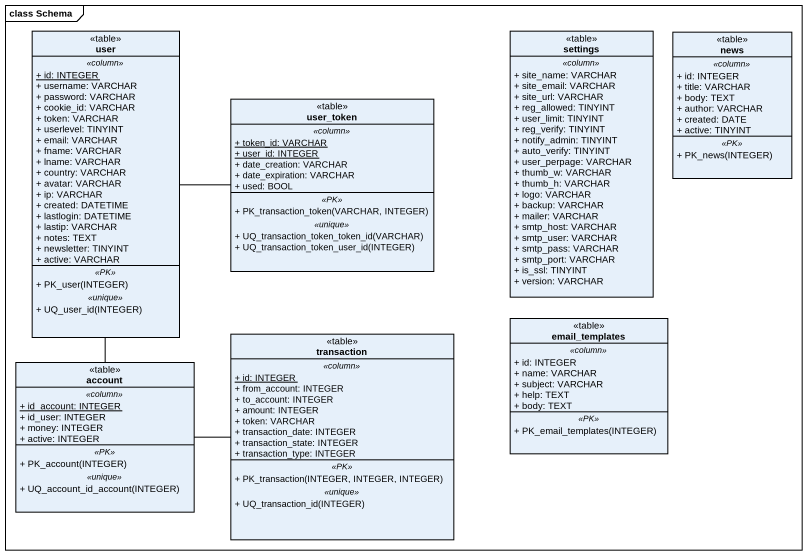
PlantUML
@startuml
mainframe class Schema
hide circle
hide empty members
skinparam classAttributeIconSize 0
class user <<table>> {
  .. <<column>> ..
  {static} + id: INTEGER
  + username: VARCHAR
  + password: VARCHAR
  + cookie_id: VARCHAR
  + token: VARCHAR
  + userlevel: TINYINT
  + email: VARCHAR
  + fname: VARCHAR
  + lname: VARCHAR
  + country: VARCHAR
  + avatar: VARCHAR
  + ip: VARCHAR
  + created: DATETIME
  + lastlogin: DATETIME
  + lastip: VARCHAR
  + notes: TEXT
  + newsletter: TINYINT
  + active: VARCHAR
  .. <<PK>> ..
  + PK_user(INTEGER)
  .. <<unique>> ..
  + UQ_user_id(INTEGER)
}
class settings <<table>> {
  .. <<column>> ..
  + site_name: VARCHAR
  + site_email: VARCHAR
  + site_url: VARCHAR
  + reg_allowed: TINYINT
  + user_limit: TINYINT
  + reg_verify: TINYINT
  + notify_admin: TINYINT
  + auto_verify: TINYINT
  + user_perpage: VARCHAR
  + thumb_w: VARCHAR
  + thumb_h: VARCHAR
  + logo: VARCHAR
  + backup: VARCHAR
  + mailer: VARCHAR
  + smtp_host: VARCHAR
  + smtp_user: VARCHAR
  + smtp_pass: VARCHAR
  + smtp_port: VARCHAR
  + is_ssl: TINYINT
  + version: VARCHAR
}
class news <<table>> {
  .. <<column>> ..
  + id: INTEGER
  + title: VARCHAR
  + body: TEXT
  + author: VARCHAR
  + created: DATE
  + active: TINYINT
  .. <<PK>> ..
  + PK_news(INTEGER)
}
class user_token <<table>> {
  .. <<column>> ..
  {static} + token_id: VARCHAR
  {static} + user_id: INTEGER
  + date_creation: VARCHAR
  + date_expiration: VARCHAR
  + used: BOOL
  .. <<PK>> ..
  + PK_transaction_token(VARCHAR, INTEGER)
  .. <<unique>> ..
  + UQ_transaction_token_token_id(VARCHAR)
  + UQ_transaction_token_user_id(INTEGER)
}
class transaction <<table>> {
  .. <<column>> ..
  {static} + id: INTEGER
  + from_account: INTEGER
  + to_account: INTEGER
  + amount: INTEGER
  + token: VARCHAR
  + transaction_date: INTEGER
  + transaction_state: INTEGER
  + transaction_type: INTEGER
  .. <<PK>> ..
  + PK_transaction(INTEGER, INTEGER, INTEGER)
  .. <<unique>> ..
  + UQ_transaction_id(INTEGER)
}
class email_templates <<table>> {
  .. <<column>> ..
  + id: INTEGER
  + name: VARCHAR
  + subject: VARCHAR
  + help: TEXT
  + body: TEXT
  .. <<PK>> ..
  + PK_email_templates(INTEGER)
}
class account <<table>> {
  .. <<column>> ..
  {static} + id_account: INTEGER
  + id_user: INTEGER
  + money: INTEGER
  + active: INTEGER
  .. <<PK>> ..
  + PK_account(INTEGER)
  .. <<unique>> ..
  + UQ_account_id_account(INTEGER)
}
user -right- user_token
user -- account
account -right- transaction
@enduml
